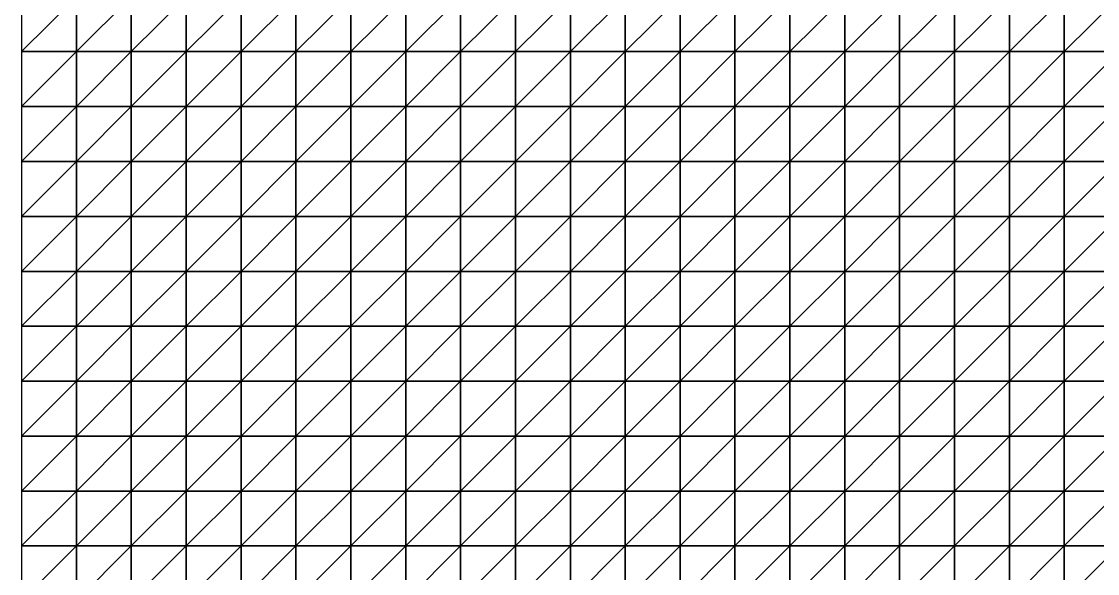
# Model space of a CAD drawing. Header units: metres. Extents: x 351000 to 353000, y 7455000 to 7457000.
# Drawn here: x 351000 to 351490.1, y 7455987.5 to 7456238.7 of the extents above; entities that cross this region are included whole.
import ezdxf

# ---------------------------------------------------------------- set-up
doc = ezdxf.new("R2010")
doc.units = ezdxf.units.M

msp = doc.modelspace()

# ---------------------------------------------------------------- linework, layer by layer
at = {"layer": 'TOP_OF_HYPOGENE_TOH'}
for points in [[(351000, 7456225, 1142.49), (351025, 7456225, 1144.65), (351025, 7456250, 1136.29)], [(351000, 7456225, 1142.49), (351025, 7456250, 1136.29), (351000, 7456250, 1135.46)], [(351025, 7456225, 1144.65), (351050, 7456225, 1142.19), (351050, 7456250, 1133.66)], [(351025, 7456225, 1144.65), (351050, 7456250, 1133.66), (351025, 7456250, 1136.29)], [(351050, 7456225, 1142.19), (351075, 7456225, 1135.8), (351075, 7456250, 1129.17)], [(351050, 7456225, 1142.19), (351075, 7456250, 1129.17), (351050, 7456250, 1133.66)], [(351075, 7456225, 1135.8), (351100, 7456225, 1127.73), (351100, 7456250, 1124.48)], [(351075, 7456225, 1135.8), (351100, 7456250, 1124.48), (351075, 7456250, 1129.17)], [(351100, 7456225, 1127.73), (351125, 7456225, 1121.01), (351125, 7456250, 1121.5)], [(351100, 7456225, 1127.73), (351125, 7456250, 1121.5), (351100, 7456250, 1124.48)], [(351125, 7456225, 1121.01), (351150, 7456225, 1118.29), (351150, 7456250, 1121.65)], [(351125, 7456225, 1121.01), (351150, 7456250, 1121.65), (351125, 7456250, 1121.5)], [(351150, 7456225, 1118.29), (351175, 7456225, 1120.87), (351175, 7456250, 1125.35)], [(351150, 7456225, 1118.29), (351175, 7456250, 1125.35), (351150, 7456250, 1121.65)], [(351175, 7456225, 1120.87), (351200, 7456225, 1128.3), (351200, 7456250, 1132.02)], [(351175, 7456225, 1120.87), (351200, 7456250, 1132.02), (351175, 7456250, 1125.35)], [(351200, 7456225, 1128.3), (351225, 7456225, 1138.78), (351225, 7456250, 1140.49)], [(351200, 7456225, 1128.3), (351225, 7456250, 1140.49), (351200, 7456250, 1132.02)], [(351225, 7456225, 1138.78), (351250, 7456225, 1149.93), (351250, 7456250, 1149.51)], [(351225, 7456225, 1138.78), (351250, 7456250, 1149.51), (351225, 7456250, 1140.49)], [(351250, 7456225, 1149.93), (351275, 7456225, 1159.63), (351275, 7456250, 1158.1)], [(351250, 7456225, 1149.93), (351275, 7456250, 1158.1), (351250, 7456250, 1149.51)], [(351275, 7456225, 1159.63), (351300, 7456225, 1166.38), (351300, 7456250, 1165.63)], [(351275, 7456225, 1159.63), (351300, 7456250, 1165.63), (351275, 7456250, 1158.1)], [(351300, 7456225, 1166.38), (351325, 7456225, 1164.41), (351325, 7456250, 1167.45)], [(351300, 7456225, 1166.38), (351325, 7456250, 1167.45), (351300, 7456250, 1165.63)], [(351325, 7456225, 1164.41), (351350, 7456225, 1155.53), (351350, 7456250, 1162.15)], [(351325, 7456225, 1164.41), (351350, 7456250, 1162.15), (351325, 7456250, 1167.45)], [(351350, 7456225, 1155.53), (351375, 7456225, 1144.37), (351375, 7456250, 1153.84)], [(351350, 7456225, 1155.53), (351375, 7456250, 1153.84), (351350, 7456250, 1162.15)], [(351375, 7456225, 1144.37), (351400, 7456225, 1132.86), (351400, 7456250, 1143.59)], [(351375, 7456225, 1144.37), (351400, 7456250, 1143.59), (351375, 7456250, 1153.84)], [(351400, 7456225, 1132.86), (351425, 7456225, 1122.75), (351425, 7456250, 1132.73)], [(351400, 7456225, 1132.86), (351425, 7456250, 1132.73), (351400, 7456250, 1143.59)], [(351425, 7456225, 1122.75), (351450, 7456225, 1115.45), (351450, 7456250, 1122.89)], [(351425, 7456225, 1122.75), (351450, 7456250, 1122.89), (351425, 7456250, 1132.73)], [(351450, 7456225, 1115.45), (351475, 7456225, 1112.04), (351475, 7456250, 1115.84)], [(351450, 7456225, 1115.45), (351475, 7456250, 1115.84), (351450, 7456250, 1122.89)], [(351475, 7456225, 1112.04), (351500, 7456225, 1113.07), (351500, 7456250, 1113.07)], [(351475, 7456225, 1112.04), (351500, 7456250, 1113.07), (351475, 7456250, 1115.84)], [(351000, 7456200, 1152.65), (351025, 7456200, 1156.78), (351025, 7456225, 1144.65)], [(351000, 7456200, 1152.65), (351025, 7456225, 1144.65), (351000, 7456225, 1142.49)], [(351025, 7456200, 1156.78), (351050, 7456200, 1154.73), (351050, 7456225, 1142.19)], [(351025, 7456200, 1156.78), (351050, 7456225, 1142.19), (351025, 7456225, 1144.65)], [(351050, 7456200, 1154.73), (351075, 7456200, 1146.98), (351075, 7456225, 1135.8)], [(351050, 7456200, 1154.73), (351075, 7456225, 1135.8), (351050, 7456225, 1142.19)], [(351075, 7456200, 1146.98), (351100, 7456200, 1136.05), (351100, 7456225, 1127.73)], [(351075, 7456200, 1146.98), (351100, 7456225, 1127.73), (351075, 7456225, 1135.8)], [(351100, 7456200, 1136.05), (351125, 7456200, 1125.76), (351125, 7456225, 1121.01)], [(351100, 7456200, 1136.05), (351125, 7456225, 1121.01), (351100, 7456225, 1127.73)], [(351125, 7456200, 1125.76), (351150, 7456200, 1119.75), (351150, 7456225, 1118.29)], [(351125, 7456200, 1125.76), (351150, 7456225, 1118.29), (351125, 7456225, 1121.01)], [(351150, 7456200, 1119.75), (351175, 7456200, 1120.11), (351175, 7456225, 1120.87)], [(351150, 7456200, 1119.75), (351175, 7456225, 1120.87), (351150, 7456225, 1118.29)], [(351175, 7456200, 1120.11), (351200, 7456200, 1126.73), (351200, 7456225, 1128.3)], [(351175, 7456200, 1120.11), (351200, 7456225, 1128.3), (351175, 7456225, 1120.87)], [(351200, 7456200, 1126.73), (351225, 7456200, 1137.51), (351225, 7456225, 1138.78)], [(351200, 7456200, 1126.73), (351225, 7456225, 1138.78), (351200, 7456225, 1128.3)], [(351225, 7456200, 1137.51), (351250, 7456200, 1149.29), (351250, 7456225, 1149.93)], [(351225, 7456200, 1137.51), (351250, 7456225, 1149.93), (351225, 7456225, 1138.78)], [(351250, 7456200, 1149.29), (351275, 7456200, 1158.79), (351275, 7456225, 1159.63)], [(351250, 7456200, 1149.29), (351275, 7456225, 1159.63), (351250, 7456225, 1149.93)], [(351275, 7456200, 1158.79), (351300, 7456200, 1164.05), (351300, 7456225, 1166.38)], [(351275, 7456200, 1158.79), (351300, 7456225, 1166.38), (351275, 7456225, 1159.63)], [(351300, 7456200, 1164.05), (351325, 7456200, 1156.27), (351325, 7456225, 1164.41)], [(351300, 7456200, 1164.05), (351325, 7456225, 1164.41), (351300, 7456225, 1166.38)], [(351325, 7456200, 1156.27), (351350, 7456200, 1144.23), (351350, 7456225, 1155.53)], [(351325, 7456200, 1156.27), (351350, 7456225, 1155.53), (351325, 7456225, 1164.41)], [(351350, 7456200, 1144.23), (351375, 7456200, 1131.36), (351375, 7456225, 1144.37)], [(351350, 7456200, 1144.23), (351375, 7456225, 1144.37), (351350, 7456225, 1155.53)], [(351375, 7456200, 1131.36), (351400, 7456200, 1120.35), (351400, 7456225, 1132.86)], [(351375, 7456200, 1131.36), (351400, 7456225, 1132.86), (351375, 7456225, 1144.37)], [(351400, 7456200, 1120.35), (351425, 7456200, 1113.09), (351425, 7456225, 1122.75)], [(351400, 7456200, 1120.35), (351425, 7456225, 1122.75), (351400, 7456225, 1132.86)], [(351425, 7456200, 1113.09), (351450, 7456200, 1110.48), (351450, 7456225, 1115.45)], [(351425, 7456200, 1113.09), (351450, 7456225, 1115.45), (351425, 7456225, 1122.75)], [(351450, 7456200, 1110.48), (351475, 7456200, 1112.58), (351475, 7456225, 1112.04)], [(351450, 7456200, 1110.48), (351475, 7456225, 1112.04), (351450, 7456225, 1115.45)], [(351475, 7456200, 1112.58), (351500, 7456200, 1118.6), (351500, 7456225, 1113.07)], [(351475, 7456200, 1112.58), (351500, 7456225, 1113.07), (351475, 7456225, 1112.04)], [(351000, 7456175, 1162.37), (351025, 7456175, 1167.81), (351025, 7456200, 1156.78)], [(351000, 7456175, 1162.37), (351025, 7456200, 1156.78), (351000, 7456200, 1152.65)], [(351025, 7456175, 1167.81), (351050, 7456175, 1166.3), (351050, 7456200, 1154.73)], [(351025, 7456175, 1167.81), (351050, 7456200, 1154.73), (351025, 7456200, 1156.78)], [(351050, 7456175, 1166.3), (351075, 7456175, 1158.07), (351075, 7456200, 1146.98)], [(351050, 7456175, 1166.3), (351075, 7456200, 1146.98), (351050, 7456200, 1154.73)], [(351075, 7456175, 1158.07), (351100, 7456175, 1145.66), (351100, 7456200, 1136.05)], [(351075, 7456175, 1158.07), (351100, 7456200, 1136.05), (351075, 7456200, 1146.98)], [(351100, 7456175, 1145.66), (351125, 7456175, 1133.16), (351125, 7456200, 1125.76)], [(351100, 7456175, 1145.66), (351125, 7456200, 1125.76), (351100, 7456200, 1136.05)], [(351125, 7456175, 1133.16), (351150, 7456175, 1124.74), (351150, 7456200, 1119.75)], [(351125, 7456175, 1133.16), (351150, 7456200, 1119.75), (351125, 7456200, 1125.76)], [(351150, 7456175, 1124.74), (351175, 7456175, 1123.05), (351175, 7456200, 1120.11)], [(351150, 7456175, 1124.74), (351175, 7456200, 1120.11), (351150, 7456200, 1119.75)], [(351175, 7456175, 1123.05), (351200, 7456175, 1128.31), (351200, 7456200, 1126.73)], [(351175, 7456175, 1123.05), (351200, 7456200, 1126.73), (351175, 7456200, 1120.11)], [(351200, 7456175, 1128.31), (351225, 7456175, 1138.43), (351225, 7456200, 1137.51)], [(351200, 7456175, 1128.31), (351225, 7456200, 1137.51), (351200, 7456200, 1126.73)], [(351225, 7456175, 1138.43), (351250, 7456175, 1149.61), (351250, 7456200, 1149.29)], [(351225, 7456175, 1138.43), (351250, 7456200, 1149.29), (351225, 7456200, 1137.51)], [(351250, 7456175, 1149.61), (351275, 7456175, 1158.12), (351275, 7456200, 1158.79)], [(351250, 7456175, 1149.61), (351275, 7456200, 1158.79), (351250, 7456200, 1149.29)], [(351275, 7456175, 1158.12), (351300, 7456175, 1157.85), (351300, 7456200, 1164.05)], [(351275, 7456175, 1158.12), (351300, 7456200, 1164.05), (351275, 7456200, 1158.79)], [(351300, 7456175, 1157.85), (351325, 7456175, 1146.12), (351325, 7456200, 1156.27)], [(351300, 7456175, 1157.85), (351325, 7456200, 1156.27), (351300, 7456200, 1164.05)], [(351325, 7456175, 1146.12), (351350, 7456175, 1131.67), (351350, 7456200, 1144.23)], [(351325, 7456175, 1146.12), (351350, 7456200, 1144.23), (351325, 7456200, 1156.27)], [(351350, 7456175, 1131.67), (351375, 7456175, 1118.34), (351375, 7456200, 1131.36)], [(351350, 7456175, 1131.67), (351375, 7456200, 1131.36), (351350, 7456200, 1144.23)], [(351375, 7456175, 1118.34), (351400, 7456175, 1109.35), (351400, 7456200, 1120.35)], [(351375, 7456175, 1118.34), (351400, 7456200, 1120.35), (351375, 7456200, 1131.36)], [(351400, 7456175, 1109.35), (351425, 7456175, 1106.5), (351425, 7456200, 1113.09)], [(351400, 7456175, 1109.35), (351425, 7456200, 1113.09), (351400, 7456200, 1120.35)], [(351425, 7456175, 1106.5), (351450, 7456175, 1109.9), (351450, 7456200, 1110.48)], [(351425, 7456175, 1106.5), (351450, 7456200, 1110.48), (351425, 7456200, 1113.09)], [(351450, 7456175, 1109.9), (351475, 7456175, 1118.26), (351475, 7456200, 1112.58)], [(351450, 7456175, 1109.9), (351475, 7456200, 1112.58), (351450, 7456200, 1110.48)], [(351475, 7456175, 1118.26), (351500, 7456175, 1129.56), (351500, 7456200, 1118.6)], [(351475, 7456175, 1118.26), (351500, 7456200, 1118.6), (351475, 7456200, 1112.58)], [(351000, 7456150, 1167.73), (351025, 7456150, 1173.73), (351025, 7456175, 1167.81)], [(351000, 7456150, 1167.73), (351025, 7456175, 1167.81), (351000, 7456175, 1162.37)], [(351025, 7456150, 1173.73), (351050, 7456150, 1172.93), (351050, 7456175, 1166.3)], [(351025, 7456150, 1173.73), (351050, 7456175, 1166.3), (351025, 7456175, 1167.81)], [(351050, 7456150, 1172.93), (351075, 7456150, 1165.38), (351075, 7456175, 1158.07)], [(351050, 7456150, 1172.93), (351075, 7456175, 1158.07), (351050, 7456175, 1166.3)], [(351075, 7456150, 1165.38), (351100, 7456150, 1153.4), (351100, 7456175, 1145.66)], [(351075, 7456150, 1165.38), (351100, 7456175, 1145.66), (351075, 7456175, 1158.07)], [(351100, 7456150, 1153.4), (351125, 7456150, 1140.92), (351125, 7456175, 1133.16)], [(351100, 7456150, 1153.4), (351125, 7456175, 1133.16), (351100, 7456175, 1145.66)], [(351125, 7456150, 1140.92), (351150, 7456150, 1132.08), (351150, 7456175, 1124.74)], [(351125, 7456150, 1140.92), (351150, 7456175, 1124.74), (351125, 7456175, 1133.16)], [(351150, 7456150, 1132.08), (351175, 7456150, 1129.67), (351175, 7456175, 1123.05)], [(351150, 7456150, 1132.08), (351175, 7456175, 1123.05), (351150, 7456175, 1124.74)], [(351175, 7456150, 1129.67), (351200, 7456150, 1134.17), (351200, 7456175, 1128.31)], [(351175, 7456150, 1129.67), (351200, 7456175, 1128.31), (351175, 7456175, 1123.05)], [(351200, 7456150, 1134.17), (351225, 7456150, 1143.34), (351225, 7456175, 1138.43)], [(351200, 7456150, 1134.17), (351225, 7456175, 1138.43), (351200, 7456175, 1128.31)], [(351225, 7456150, 1143.34), (351250, 7456150, 1153.43), (351250, 7456175, 1149.61)], [(351225, 7456150, 1143.34), (351250, 7456175, 1149.61), (351225, 7456175, 1138.43)], [(351250, 7456150, 1153.43), (351275, 7456150, 1160.55), (351275, 7456175, 1158.12)], [(351250, 7456150, 1153.43), (351275, 7456175, 1158.12), (351250, 7456175, 1149.61)], [(351275, 7456150, 1160.55), (351300, 7456150, 1152.31), (351300, 7456175, 1157.85)], [(351275, 7456150, 1160.55), (351300, 7456175, 1157.85), (351275, 7456175, 1158.12)], [(351300, 7456150, 1152.31), (351325, 7456150, 1137.87), (351325, 7456175, 1146.12)], [(351300, 7456150, 1152.31), (351325, 7456175, 1146.12), (351300, 7456175, 1157.85)], [(351325, 7456150, 1137.87), (351350, 7456150, 1122.02), (351350, 7456175, 1131.67)], [(351325, 7456150, 1137.87), (351350, 7456175, 1131.67), (351325, 7456175, 1146.12)], [(351350, 7456150, 1122.02), (351375, 7456150, 1109.34), (351375, 7456175, 1118.34)], [(351350, 7456150, 1122.02), (351375, 7456175, 1118.34), (351350, 7456175, 1131.67)], [(351375, 7456150, 1109.34), (351400, 7456150, 1103.39), (351400, 7456175, 1109.35)], [(351375, 7456150, 1109.34), (351400, 7456175, 1109.35), (351375, 7456175, 1118.34)], [(351400, 7456150, 1103.39), (351425, 7456150, 1105.6), (351425, 7456175, 1106.5)], [(351400, 7456150, 1103.39), (351425, 7456175, 1106.5), (351400, 7456175, 1109.35)], [(351425, 7456150, 1105.6), (351450, 7456150, 1115.06), (351450, 7456175, 1109.9)], [(351425, 7456150, 1105.6), (351450, 7456175, 1109.9), (351425, 7456175, 1106.5)], [(351450, 7456150, 1115.06), (351475, 7456150, 1129.19), (351475, 7456175, 1118.26)], [(351450, 7456150, 1115.06), (351475, 7456175, 1118.26), (351450, 7456175, 1109.9)], [(351475, 7456150, 1129.19), (351500, 7456150, 1144.83), (351500, 7456175, 1129.56)], [(351475, 7456150, 1129.19), (351500, 7456175, 1129.56), (351475, 7456175, 1118.26)], [(351000, 7456125, 1167.87), (351025, 7456125, 1174.06), (351025, 7456150, 1173.73)], [(351000, 7456125, 1167.87), (351025, 7456150, 1173.73), (351000, 7456150, 1167.73)], [(351025, 7456125, 1174.06), (351050, 7456125, 1174.31), (351050, 7456150, 1172.93)], [(351025, 7456125, 1174.06), (351050, 7456150, 1172.93), (351025, 7456150, 1173.73)], [(351050, 7456125, 1174.31), (351075, 7456125, 1168.59), (351075, 7456150, 1165.38)], [(351050, 7456125, 1174.31), (351075, 7456150, 1165.38), (351050, 7456150, 1172.93)], [(351075, 7456125, 1168.59), (351100, 7456125, 1158.86), (351100, 7456150, 1153.4)], [(351075, 7456125, 1168.59), (351100, 7456150, 1153.4), (351075, 7456150, 1165.38)], [(351100, 7456125, 1158.86), (351125, 7456125, 1148.58), (351125, 7456150, 1140.92)], [(351100, 7456125, 1158.86), (351125, 7456150, 1140.92), (351100, 7456150, 1153.4)], [(351125, 7456125, 1148.58), (351150, 7456125, 1141.46), (351150, 7456150, 1132.08)], [(351125, 7456125, 1148.58), (351150, 7456150, 1132.08), (351125, 7456150, 1140.92)], [(351150, 7456125, 1141.46), (351175, 7456125, 1140.09), (351175, 7456150, 1129.67)], [(351150, 7456125, 1141.46), (351175, 7456150, 1129.67), (351150, 7456150, 1132.08)], [(351175, 7456125, 1140.09), (351200, 7456125, 1144.63), (351200, 7456150, 1134.17)], [(351175, 7456125, 1140.09), (351200, 7456150, 1134.17), (351175, 7456150, 1129.67)], [(351200, 7456125, 1144.63), (351225, 7456125, 1153.08), (351225, 7456150, 1143.34)], [(351200, 7456125, 1144.63), (351225, 7456150, 1143.34), (351200, 7456150, 1134.17)], [(351225, 7456125, 1153.08), (351250, 7456125, 1161.87), (351250, 7456150, 1153.43)], [(351225, 7456125, 1153.08), (351250, 7456150, 1153.43), (351225, 7456150, 1143.34)], [(351250, 7456125, 1161.87), (351275, 7456125, 1161.44), (351275, 7456150, 1160.55)], [(351250, 7456125, 1161.87), (351275, 7456150, 1160.55), (351250, 7456150, 1153.43)], [(351275, 7456125, 1161.44), (351300, 7456125, 1149.99), (351300, 7456150, 1152.31)], [(351275, 7456125, 1161.44), (351300, 7456150, 1152.31), (351275, 7456150, 1160.55)], [(351300, 7456125, 1149.99), (351325, 7456125, 1133.81), (351325, 7456150, 1137.87)], [(351300, 7456125, 1149.99), (351325, 7456150, 1137.87), (351300, 7456150, 1152.31)], [(351325, 7456125, 1133.81), (351350, 7456125, 1117.58), (351350, 7456150, 1122.02)], [(351325, 7456125, 1133.81), (351350, 7456150, 1122.02), (351325, 7456150, 1137.87)], [(351350, 7456125, 1117.58), (351375, 7456125, 1106.4), (351375, 7456150, 1109.34)], [(351350, 7456125, 1117.58), (351375, 7456150, 1109.34), (351350, 7456150, 1122.02)], [(351375, 7456125, 1106.4), (351400, 7456125, 1103.88), (351400, 7456150, 1103.39)], [(351375, 7456125, 1106.4), (351400, 7456150, 1103.39), (351375, 7456150, 1109.34)], [(351400, 7456125, 1103.88), (351425, 7456125, 1110.84), (351425, 7456150, 1105.6)], [(351400, 7456125, 1103.88), (351425, 7456150, 1105.6), (351400, 7456150, 1103.39)], [(351425, 7456125, 1110.84), (351450, 7456125, 1125.44), (351450, 7456150, 1115.06)], [(351425, 7456125, 1110.84), (351450, 7456150, 1115.06), (351425, 7456150, 1105.6)], [(351450, 7456125, 1125.44), (351475, 7456125, 1144), (351475, 7456150, 1129.19)], [(351450, 7456125, 1125.44), (351475, 7456150, 1129.19), (351450, 7456150, 1115.06)], [(351475, 7456125, 1144), (351500, 7456125, 1162.14), (351500, 7456150, 1144.83)], [(351475, 7456125, 1144), (351500, 7456150, 1144.83), (351475, 7456150, 1129.19)], [(351000, 7456100, 1163.68), (351025, 7456100, 1169.58), (351025, 7456125, 1174.06)], [(351000, 7456100, 1163.68), (351025, 7456125, 1174.06), (351000, 7456125, 1167.87)], [(351025, 7456100, 1169.58), (351050, 7456100, 1170.37), (351050, 7456125, 1174.31)], [(351025, 7456100, 1169.58), (351050, 7456125, 1174.31), (351025, 7456125, 1174.06)], [(351050, 7456100, 1170.37), (351075, 7456100, 1166.75), (351075, 7456125, 1168.59)], [(351050, 7456100, 1170.37), (351075, 7456125, 1168.59), (351050, 7456125, 1174.31)], [(351075, 7456100, 1166.75), (351100, 7456100, 1160.99), (351100, 7456125, 1158.86)], [(351075, 7456100, 1166.75), (351100, 7456125, 1158.86), (351075, 7456125, 1168.59)], [(351100, 7456100, 1160.99), (351125, 7456100, 1156.16), (351125, 7456125, 1148.58)], [(351100, 7456100, 1160.99), (351125, 7456125, 1148.58), (351100, 7456125, 1158.86)], [(351125, 7456100, 1156.16), (351150, 7456100, 1153.23), (351150, 7456125, 1141.46)], [(351125, 7456100, 1156.16), (351150, 7456125, 1141.46), (351125, 7456125, 1148.58)], [(351150, 7456100, 1153.23), (351175, 7456100, 1153.63), (351175, 7456125, 1140.09)], [(351150, 7456100, 1153.23), (351175, 7456125, 1140.09), (351150, 7456125, 1141.46)], [(351175, 7456100, 1153.63), (351200, 7456100, 1158.66), (351200, 7456125, 1144.63)], [(351175, 7456100, 1153.63), (351200, 7456125, 1144.63), (351175, 7456125, 1140.09)], [(351200, 7456100, 1158.66), (351225, 7456100, 1166.36), (351225, 7456125, 1153.08)], [(351200, 7456100, 1158.66), (351225, 7456125, 1153.08), (351200, 7456125, 1144.63)], [(351225, 7456100, 1166.36), (351250, 7456100, 1169.28), (351250, 7456125, 1161.87)], [(351225, 7456100, 1166.36), (351250, 7456125, 1161.87), (351225, 7456125, 1153.08)], [(351250, 7456100, 1169.28), (351275, 7456100, 1163.24), (351275, 7456125, 1161.44)], [(351250, 7456100, 1169.28), (351275, 7456125, 1161.44), (351250, 7456125, 1161.87)], [(351275, 7456100, 1163.24), (351300, 7456100, 1150.19), (351300, 7456125, 1149.99)], [(351275, 7456100, 1163.24), (351300, 7456125, 1149.99), (351275, 7456125, 1161.44)], [(351300, 7456100, 1150.19), (351325, 7456100, 1133.19), (351325, 7456125, 1133.81)], [(351300, 7456100, 1150.19), (351325, 7456125, 1133.81), (351300, 7456125, 1149.99)], [(351325, 7456100, 1133.19), (351350, 7456100, 1117.44), (351350, 7456125, 1117.58)], [(351325, 7456100, 1133.19), (351350, 7456125, 1117.58), (351325, 7456125, 1133.81)], [(351350, 7456100, 1117.44), (351375, 7456100, 1108.23), (351375, 7456125, 1106.4)], [(351350, 7456100, 1117.44), (351375, 7456125, 1106.4), (351350, 7456125, 1117.58)], [(351375, 7456100, 1108.23), (351400, 7456100, 1108.96), (351400, 7456125, 1103.88)], [(351375, 7456100, 1108.23), (351400, 7456125, 1103.88), (351375, 7456125, 1106.4)], [(351400, 7456100, 1108.96), (351425, 7456100, 1119.95), (351425, 7456125, 1110.84)], [(351400, 7456100, 1108.96), (351425, 7456125, 1110.84), (351400, 7456125, 1103.88)], [(351425, 7456100, 1119.95), (351450, 7456100, 1138.47), (351450, 7456125, 1125.44)], [(351425, 7456100, 1119.95), (351450, 7456125, 1125.44), (351425, 7456125, 1110.84)], [(351450, 7456100, 1138.47), (351475, 7456100, 1159.75), (351475, 7456125, 1144)], [(351450, 7456100, 1138.47), (351475, 7456125, 1144), (351450, 7456125, 1125.44)], [(351475, 7456100, 1159.75), (351500, 7456100, 1178.57), (351500, 7456125, 1162.14)], [(351475, 7456100, 1159.75), (351500, 7456125, 1162.14), (351475, 7456125, 1144)], [(351000, 7456075, 1156.82), (351025, 7456075, 1162.66), (351025, 7456100, 1169.58)], [(351000, 7456075, 1156.82), (351025, 7456100, 1169.58), (351000, 7456100, 1163.68)], [(351025, 7456075, 1162.66), (351050, 7456075, 1163.61), (351050, 7456100, 1170.37)], [(351025, 7456075, 1162.66), (351050, 7456100, 1170.37), (351025, 7456100, 1169.58)], [(351050, 7456075, 1163.61), (351075, 7456075, 1163.74), (351075, 7456100, 1166.75)], [(351050, 7456075, 1163.61), (351075, 7456100, 1166.75), (351050, 7456100, 1170.37)], [(351075, 7456075, 1163.74), (351100, 7456075, 1161.64), (351100, 7456100, 1160.99)], [(351075, 7456075, 1163.74), (351100, 7456100, 1160.99), (351075, 7456100, 1166.75)], [(351100, 7456075, 1161.64), (351125, 7456075, 1159.61), (351125, 7456100, 1156.16)], [(351100, 7456075, 1161.64), (351125, 7456100, 1156.16), (351100, 7456100, 1160.99)], [(351125, 7456075, 1159.61), (351150, 7456075, 1160.11), (351150, 7456100, 1153.23)], [(351125, 7456075, 1159.61), (351150, 7456100, 1153.23), (351125, 7456100, 1156.16)], [(351150, 7456075, 1160.11), (351175, 7456075, 1163.67), (351175, 7456100, 1153.63)], [(351150, 7456075, 1160.11), (351175, 7456100, 1153.63), (351150, 7456100, 1153.23)], [(351175, 7456075, 1163.67), (351200, 7456075, 1168.88), (351200, 7456100, 1158.66)], [(351175, 7456075, 1163.67), (351200, 7456100, 1158.66), (351175, 7456100, 1153.63)], [(351200, 7456075, 1168.88), (351225, 7456075, 1172.76), (351225, 7456100, 1166.36)], [(351200, 7456075, 1168.88), (351225, 7456100, 1166.36), (351200, 7456100, 1158.66)], [(351225, 7456075, 1172.76), (351250, 7456075, 1171.94), (351250, 7456100, 1169.28)], [(351225, 7456075, 1172.76), (351250, 7456100, 1169.28), (351225, 7456100, 1166.36)], [(351250, 7456075, 1171.94), (351275, 7456075, 1164.23), (351275, 7456100, 1163.24)], [(351250, 7456075, 1171.94), (351275, 7456100, 1163.24), (351250, 7456100, 1169.28)], [(351275, 7456075, 1164.23), (351300, 7456075, 1150.07), (351300, 7456100, 1150.19)], [(351275, 7456075, 1164.23), (351300, 7456100, 1150.19), (351275, 7456100, 1163.24)], [(351300, 7456075, 1150.07), (351325, 7456075, 1132.94), (351325, 7456100, 1133.19)], [(351300, 7456075, 1150.07), (351325, 7456100, 1133.19), (351300, 7456100, 1150.19)], [(351325, 7456075, 1132.94), (351350, 7456075, 1118.22), (351350, 7456100, 1117.44)], [(351325, 7456075, 1132.94), (351350, 7456100, 1117.44), (351325, 7456100, 1133.19)], [(351350, 7456075, 1118.22), (351375, 7456075, 1111.19), (351375, 7456100, 1108.23)], [(351350, 7456075, 1118.22), (351375, 7456100, 1108.23), (351350, 7456100, 1117.44)], [(351375, 7456075, 1111.19), (351400, 7456075, 1114.91), (351400, 7456100, 1108.96)], [(351375, 7456075, 1111.19), (351400, 7456100, 1108.96), (351375, 7456100, 1108.23)], [(351400, 7456075, 1114.91), (351425, 7456075, 1129.14), (351425, 7456100, 1119.95)], [(351400, 7456075, 1114.91), (351425, 7456100, 1119.95), (351400, 7456100, 1108.96)], [(351425, 7456075, 1129.14), (351450, 7456075, 1150.38), (351450, 7456100, 1138.47)], [(351425, 7456075, 1129.14), (351450, 7456100, 1138.47), (351425, 7456100, 1119.95)], [(351450, 7456075, 1150.38), (351475, 7456075, 1173.12), (351475, 7456100, 1159.75)], [(351450, 7456075, 1150.38), (351475, 7456100, 1159.75), (351450, 7456100, 1138.47)], [(351475, 7456075, 1173.12), (351500, 7456075, 1185.26), (351500, 7456100, 1178.57)], [(351475, 7456075, 1173.12), (351500, 7456100, 1178.57), (351475, 7456100, 1159.75)], [(351000, 7456050, 1153.41), (351025, 7456050, 1159.59), (351025, 7456075, 1162.66)], [(351000, 7456050, 1153.41), (351025, 7456075, 1162.66), (351000, 7456075, 1156.82)], [(351025, 7456050, 1159.59), (351050, 7456050, 1161.24), (351050, 7456075, 1163.61)], [(351025, 7456050, 1159.59), (351050, 7456075, 1163.61), (351025, 7456075, 1162.66)], [(351050, 7456050, 1161.24), (351075, 7456050, 1163.04), (351075, 7456075, 1163.74)], [(351050, 7456050, 1161.24), (351075, 7456075, 1163.74), (351050, 7456075, 1163.61)], [(351075, 7456050, 1163.04), (351100, 7456050, 1165.6), (351100, 7456075, 1161.64)], [(351075, 7456050, 1163.04), (351100, 7456075, 1161.64), (351075, 7456075, 1163.74)], [(351100, 7456050, 1165.6), (351125, 7456050, 1165.39), (351125, 7456075, 1159.61)], [(351100, 7456050, 1165.6), (351125, 7456075, 1159.61), (351100, 7456075, 1161.64)], [(351125, 7456050, 1165.39), (351150, 7456050, 1166.46), (351150, 7456075, 1160.11)], [(351125, 7456050, 1165.39), (351150, 7456075, 1160.11), (351125, 7456075, 1159.61)], [(351150, 7456050, 1166.46), (351175, 7456050, 1169.26), (351175, 7456075, 1163.67)], [(351150, 7456050, 1166.46), (351175, 7456075, 1163.67), (351150, 7456075, 1160.11)], [(351175, 7456050, 1169.26), (351200, 7456050, 1172.65), (351200, 7456075, 1168.88)], [(351175, 7456050, 1169.26), (351200, 7456075, 1168.88), (351175, 7456075, 1163.67)], [(351200, 7456050, 1172.65), (351225, 7456050, 1174.18), (351225, 7456075, 1172.76)], [(351200, 7456050, 1172.65), (351225, 7456075, 1172.76), (351200, 7456075, 1168.88)], [(351225, 7456050, 1174.18), (351250, 7456050, 1171.07), (351250, 7456075, 1171.94)], [(351225, 7456050, 1174.18), (351250, 7456075, 1171.94), (351225, 7456075, 1172.76)], [(351250, 7456050, 1171.07), (351275, 7456050, 1161.67), (351275, 7456075, 1164.23)], [(351250, 7456050, 1171.07), (351275, 7456075, 1164.23), (351250, 7456075, 1171.94)], [(351275, 7456050, 1161.67), (351300, 7456050, 1146.82), (351300, 7456075, 1150.07)], [(351275, 7456050, 1161.67), (351300, 7456075, 1150.07), (351275, 7456075, 1164.23)], [(351300, 7456050, 1146.82), (351325, 7456050, 1130.14), (351325, 7456075, 1132.94)], [(351300, 7456050, 1146.82), (351325, 7456075, 1132.94), (351300, 7456075, 1150.07)], [(351325, 7456050, 1130.14), (351350, 7456050, 1116.91), (351350, 7456075, 1118.22)], [(351325, 7456050, 1130.14), (351350, 7456075, 1118.22), (351325, 7456075, 1132.94)], [(351350, 7456050, 1116.91), (351375, 7456050, 1112.13), (351375, 7456075, 1111.19)], [(351350, 7456050, 1116.91), (351375, 7456075, 1111.19), (351350, 7456075, 1118.22)], [(351375, 7456050, 1112.13), (351400, 7456050, 1118.46), (351400, 7456075, 1114.91)], [(351375, 7456050, 1112.13), (351400, 7456075, 1114.91), (351375, 7456075, 1111.19)], [(351400, 7456050, 1118.46), (351425, 7456050, 1135.18), (351425, 7456075, 1129.14)], [(351400, 7456050, 1118.46), (351425, 7456075, 1129.14), (351400, 7456075, 1114.91)], [(351425, 7456050, 1135.18), (351450, 7456050, 1158.32), (351450, 7456075, 1150.38)], [(351425, 7456050, 1135.18), (351450, 7456075, 1150.38), (351425, 7456075, 1129.14)], [(351450, 7456050, 1158.32), (351475, 7456050, 1181.92), (351475, 7456075, 1173.12)], [(351450, 7456050, 1158.32), (351475, 7456075, 1173.12), (351450, 7456075, 1150.38)], [(351475, 7456050, 1181.92), (351500, 7456050, 1187.8), (351500, 7456075, 1185.26)], [(351475, 7456050, 1181.92), (351500, 7456075, 1185.26), (351475, 7456075, 1173.12)], [(351000, 7456025, 1153.86), (351025, 7456025, 1160.56), (351025, 7456050, 1159.59)], [(351000, 7456025, 1153.86), (351025, 7456050, 1159.59), (351000, 7456050, 1153.41)], [(351025, 7456025, 1160.56), (351050, 7456025, 1163.26), (351050, 7456050, 1161.24)], [(351025, 7456025, 1160.56), (351050, 7456050, 1161.24), (351025, 7456050, 1159.59)], [(351050, 7456025, 1163.26), (351075, 7456025, 1166.14), (351075, 7456050, 1163.04)], [(351050, 7456025, 1163.26), (351075, 7456050, 1163.04), (351050, 7456050, 1161.24)], [(351075, 7456025, 1166.14), (351100, 7456025, 1169.93), (351100, 7456050, 1165.6)], [(351075, 7456025, 1166.14), (351100, 7456050, 1165.6), (351075, 7456050, 1163.04)], [(351100, 7456025, 1169.93), (351125, 7456025, 1171.83), (351125, 7456050, 1165.39)], [(351100, 7456025, 1169.93), (351125, 7456050, 1165.39), (351100, 7456050, 1165.6)], [(351125, 7456025, 1171.83), (351150, 7456025, 1171.93), (351150, 7456050, 1166.46)], [(351125, 7456025, 1171.83), (351150, 7456050, 1166.46), (351125, 7456050, 1165.39)], [(351150, 7456025, 1171.93), (351175, 7456025, 1172.5), (351175, 7456050, 1169.26)], [(351150, 7456025, 1171.93), (351175, 7456050, 1169.26), (351150, 7456050, 1166.46)], [(351175, 7456025, 1172.5), (351200, 7456025, 1172.92), (351200, 7456050, 1172.65)], [(351175, 7456025, 1172.5), (351200, 7456050, 1172.65), (351175, 7456050, 1169.26)], [(351200, 7456025, 1172.92), (351225, 7456025, 1171.41), (351225, 7456050, 1174.18)], [(351200, 7456025, 1172.92), (351225, 7456050, 1174.18), (351200, 7456050, 1172.65)], [(351225, 7456025, 1171.41), (351250, 7456025, 1165.87), (351250, 7456050, 1171.07)], [(351225, 7456025, 1171.41), (351250, 7456050, 1171.07), (351225, 7456050, 1174.18)], [(351250, 7456025, 1165.87), (351275, 7456025, 1155.13), (351275, 7456050, 1161.67)], [(351250, 7456025, 1165.87), (351275, 7456050, 1161.67), (351250, 7456050, 1171.07)], [(351275, 7456025, 1155.13), (351300, 7456025, 1140.22), (351300, 7456050, 1146.82)], [(351275, 7456025, 1155.13), (351300, 7456050, 1146.82), (351275, 7456050, 1161.67)], [(351300, 7456025, 1140.22), (351325, 7456025, 1124.59), (351325, 7456050, 1130.14)], [(351300, 7456025, 1140.22), (351325, 7456050, 1130.14), (351300, 7456050, 1146.82)], [(351325, 7456025, 1124.59), (351350, 7456025, 1113.19), (351350, 7456050, 1116.91)], [(351325, 7456025, 1124.59), (351350, 7456050, 1116.91), (351325, 7456050, 1130.14)], [(351350, 7456025, 1113.19), (351375, 7456025, 1110.56), (351375, 7456050, 1112.13)], [(351350, 7456025, 1113.19), (351375, 7456050, 1112.13), (351350, 7456050, 1116.91)], [(351375, 7456025, 1110.56), (351400, 7456025, 1118.96), (351400, 7456050, 1118.46)], [(351375, 7456025, 1110.56), (351400, 7456050, 1118.46), (351375, 7456050, 1112.13)], [(351400, 7456025, 1118.96), (351425, 7456025, 1137.39), (351425, 7456050, 1135.18)], [(351400, 7456025, 1118.96), (351425, 7456050, 1135.18), (351400, 7456050, 1118.46)], [(351425, 7456025, 1137.39), (351450, 7456025, 1161.73), (351450, 7456050, 1158.32)], [(351425, 7456025, 1137.39), (351450, 7456050, 1158.32), (351425, 7456050, 1135.18)], [(351450, 7456025, 1161.73), (351475, 7456025, 1184), (351475, 7456050, 1181.92)], [(351450, 7456025, 1161.73), (351475, 7456050, 1181.92), (351450, 7456050, 1158.32)], [(351475, 7456025, 1184), (351500, 7456025, 1190.42), (351500, 7456050, 1187.8)], [(351475, 7456025, 1184), (351500, 7456050, 1187.8), (351475, 7456050, 1181.92)], [(351000, 7456000, 1155.65), (351025, 7456000, 1162.71), (351025, 7456025, 1160.56)], [(351000, 7456000, 1155.65), (351025, 7456025, 1160.56), (351000, 7456025, 1153.86)], [(351025, 7456000, 1162.71), (351050, 7456000, 1166.36), (351050, 7456025, 1163.26)], [(351025, 7456000, 1162.71), (351050, 7456025, 1163.26), (351025, 7456025, 1160.56)], [(351050, 7456000, 1166.36), (351075, 7456000, 1169.77), (351075, 7456025, 1166.14)], [(351050, 7456000, 1166.36), (351075, 7456025, 1166.14), (351050, 7456025, 1163.26)], [(351075, 7456000, 1169.77), (351100, 7456000, 1173.58), (351100, 7456025, 1169.93)], [(351075, 7456000, 1169.77), (351100, 7456025, 1169.93), (351075, 7456025, 1166.14)], [(351100, 7456000, 1173.58), (351125, 7456000, 1176.07), (351125, 7456025, 1171.83)], [(351100, 7456000, 1173.58), (351125, 7456025, 1171.83), (351100, 7456025, 1169.93)], [(351125, 7456000, 1176.07), (351150, 7456000, 1174.28), (351150, 7456025, 1171.93)], [(351125, 7456000, 1176.07), (351150, 7456025, 1171.93), (351125, 7456025, 1171.83)], [(351150, 7456000, 1174.28), (351175, 7456000, 1172.03), (351175, 7456025, 1172.5)], [(351150, 7456000, 1174.28), (351175, 7456025, 1172.5), (351150, 7456025, 1171.93)], [(351175, 7456000, 1172.03), (351200, 7456000, 1169.33), (351200, 7456025, 1172.92)], [(351175, 7456000, 1172.03), (351200, 7456025, 1172.92), (351175, 7456025, 1172.5)], [(351200, 7456000, 1169.33), (351225, 7456000, 1165.13), (351225, 7456025, 1171.41)], [(351200, 7456000, 1169.33), (351225, 7456025, 1171.41), (351200, 7456025, 1172.92)], [(351225, 7456000, 1165.13), (351250, 7456000, 1157.96), (351250, 7456025, 1165.87)], [(351225, 7456000, 1165.13), (351250, 7456025, 1165.87), (351225, 7456025, 1171.41)], [(351250, 7456000, 1157.96), (351275, 7456000, 1146.95), (351275, 7456025, 1155.13)], [(351250, 7456000, 1157.96), (351275, 7456025, 1155.13), (351250, 7456025, 1165.87)], [(351275, 7456000, 1146.95), (351300, 7456000, 1133.04), (351300, 7456025, 1140.22)], [(351275, 7456000, 1146.95), (351300, 7456025, 1140.22), (351275, 7456025, 1155.13)], [(351300, 7456000, 1133.04), (351325, 7456000, 1119.27), (351325, 7456025, 1124.59)], [(351300, 7456000, 1133.04), (351325, 7456025, 1124.59), (351300, 7456025, 1140.22)], [(351325, 7456000, 1119.27), (351350, 7456000, 1109.97), (351350, 7456025, 1113.19)], [(351325, 7456000, 1119.27), (351350, 7456025, 1113.19), (351325, 7456025, 1124.59)], [(351350, 7456000, 1109.97), (351375, 7456000, 1109.16), (351375, 7456025, 1110.56)], [(351350, 7456000, 1109.97), (351375, 7456025, 1110.56), (351350, 7456025, 1113.19)], [(351375, 7456000, 1109.16), (351400, 7456000, 1118.76), (351400, 7456025, 1118.96)], [(351375, 7456000, 1109.16), (351400, 7456025, 1118.96), (351375, 7456025, 1110.56)], [(351400, 7456000, 1118.76), (351425, 7456000, 1137.75), (351425, 7456025, 1137.39)], [(351400, 7456000, 1118.76), (351425, 7456025, 1137.39), (351400, 7456025, 1118.96)], [(351425, 7456000, 1137.75), (351450, 7456000, 1162.25), (351450, 7456025, 1161.73)], [(351425, 7456000, 1137.75), (351450, 7456025, 1161.73), (351425, 7456025, 1137.39)], [(351450, 7456000, 1162.25), (351475, 7456000, 1186.05), (351475, 7456025, 1184)], [(351450, 7456000, 1162.25), (351475, 7456025, 1184), (351450, 7456025, 1161.73)], [(351475, 7456000, 1186.05), (351500, 7456000, 1193.96), (351500, 7456025, 1190.42)], [(351475, 7456000, 1186.05), (351500, 7456025, 1190.42), (351475, 7456025, 1184)], [(351000, 7455975, 1155.48), (351025, 7455975, 1162.58), (351025, 7456000, 1162.71)], [(351000, 7455975, 1155.48), (351025, 7456000, 1162.71), (351000, 7456000, 1155.65)], [(351025, 7455975, 1162.58), (351050, 7455975, 1166.9), (351050, 7456000, 1166.36)], [(351025, 7455975, 1162.58), (351050, 7456000, 1166.36), (351025, 7456000, 1162.71)], [(351050, 7455975, 1166.9), (351075, 7455975, 1170.66), (351075, 7456000, 1169.77)], [(351050, 7455975, 1166.9), (351075, 7456000, 1169.77), (351050, 7456000, 1166.36)], [(351075, 7455975, 1170.66), (351100, 7455975, 1174.44), (351100, 7456000, 1173.58)], [(351075, 7455975, 1170.66), (351100, 7456000, 1173.58), (351075, 7456000, 1169.77)], [(351100, 7455975, 1174.44), (351125, 7455975, 1175.95), (351125, 7456000, 1176.07)], [(351100, 7455975, 1174.44), (351125, 7456000, 1176.07), (351100, 7456000, 1173.58)], [(351125, 7455975, 1175.95), (351150, 7455975, 1172.37), (351150, 7456000, 1174.28)], [(351125, 7455975, 1175.95), (351150, 7456000, 1174.28), (351125, 7456000, 1176.07)], [(351150, 7455975, 1172.37), (351175, 7455975, 1167.86), (351175, 7456000, 1172.03)], [(351150, 7455975, 1172.37), (351175, 7456000, 1172.03), (351150, 7456000, 1174.28)], [(351175, 7455975, 1167.86), (351200, 7455975, 1163.1), (351200, 7456000, 1169.33)], [(351175, 7455975, 1167.86), (351200, 7456000, 1169.33), (351175, 7456000, 1172.03)], [(351200, 7455975, 1163.1), (351225, 7455975, 1157.71), (351225, 7456000, 1165.13)], [(351200, 7455975, 1163.1), (351225, 7456000, 1165.13), (351200, 7456000, 1169.33)], [(351225, 7455975, 1157.71), (351250, 7455975, 1150.64), (351250, 7456000, 1157.96)], [(351225, 7455975, 1157.71), (351250, 7456000, 1157.96), (351225, 7456000, 1165.13)], [(351250, 7455975, 1150.64), (351275, 7455975, 1141.1), (351275, 7456000, 1146.95)], [(351250, 7455975, 1150.64), (351275, 7456000, 1146.95), (351250, 7456000, 1157.96)], [(351275, 7455975, 1141.1), (351300, 7455975, 1129.65), (351300, 7456000, 1133.04)], [(351275, 7455975, 1141.1), (351300, 7456000, 1133.04), (351275, 7456000, 1146.95)], [(351300, 7455975, 1129.65), (351325, 7455975, 1118.61), (351325, 7456000, 1119.27)], [(351300, 7455975, 1129.65), (351325, 7456000, 1119.27), (351300, 7456000, 1133.04)], [(351325, 7455975, 1118.61), (351350, 7455975, 1111.57), (351350, 7456000, 1109.97)], [(351325, 7455975, 1118.61), (351350, 7456000, 1109.97), (351325, 7456000, 1119.27)], [(351350, 7455975, 1111.57), (351375, 7455975, 1111.91), (351375, 7456000, 1109.16)], [(351350, 7455975, 1111.57), (351375, 7456000, 1109.16), (351350, 7456000, 1109.97)], [(351375, 7455975, 1111.91), (351400, 7455975, 1121.4), (351400, 7456000, 1118.76)], [(351375, 7455975, 1111.91), (351400, 7456000, 1118.76), (351375, 7456000, 1109.16)], [(351400, 7455975, 1121.4), (351425, 7455975, 1139.28), (351425, 7456000, 1137.75)], [(351400, 7455975, 1121.4), (351425, 7456000, 1137.75), (351400, 7456000, 1118.76)], [(351425, 7455975, 1139.28), (351450, 7455975, 1162.3), (351450, 7456000, 1162.25)], [(351425, 7455975, 1139.28), (351450, 7456000, 1162.25), (351425, 7456000, 1137.75)], [(351450, 7455975, 1162.3), (351475, 7455975, 1185.34), (351475, 7456000, 1186.05)], [(351450, 7455975, 1162.3), (351475, 7456000, 1186.05), (351450, 7456000, 1162.25)], [(351475, 7455975, 1185.34), (351500, 7455975, 1197.99), (351500, 7456000, 1193.96)], [(351475, 7455975, 1185.34), (351500, 7456000, 1193.96), (351475, 7456000, 1186.05)]]:
    msp.add_3dface(points, dxfattribs=at)

doc.saveas('drawing.dxf')
